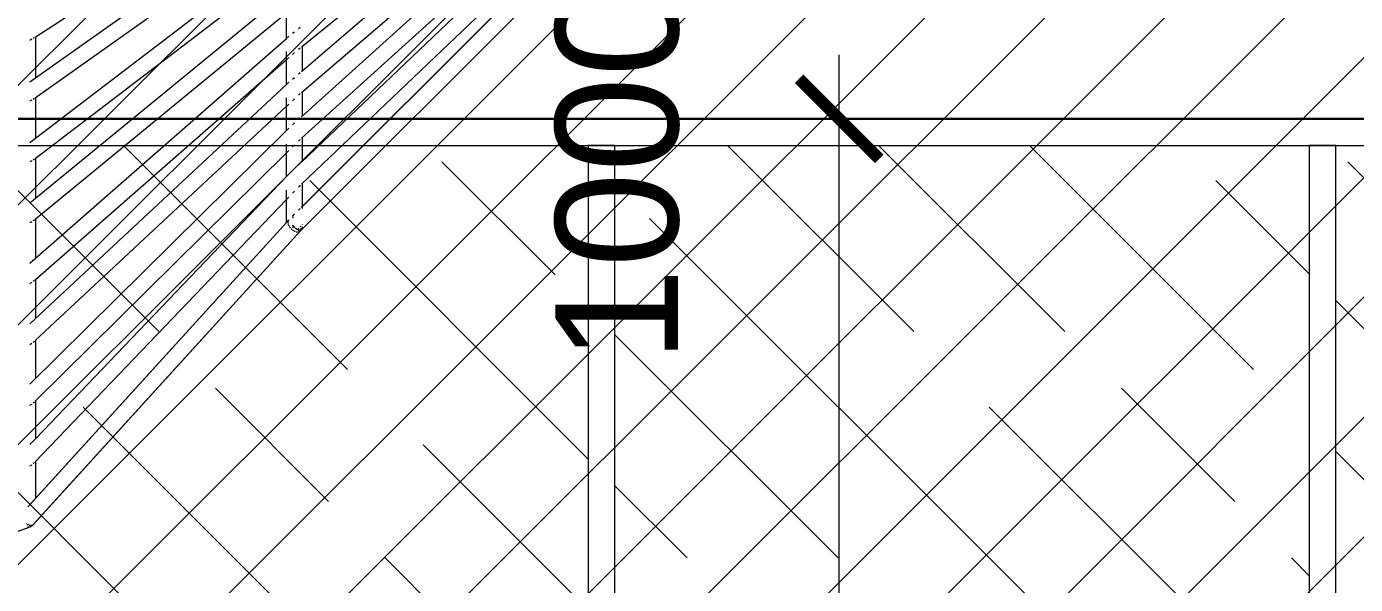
# Model space of a CAD drawing. Header units: millimetres. Extents: x 886808 to 1650903, y -1008069 to 230892.
# Drawn here: x 1020020 to 1022509, y -356483 to -355437 of the extents above; entities that cross this region are included whole.
import ezdxf

# ---------------------------------------------------------------- set-up
doc = ezdxf.new("R2010")
doc.units = ezdxf.units.MM
doc.linetypes.add('ACAD_ISO07W100', pattern=[3, 0, -3])
doc.layers.get('0').update_dxf_attribs({"lineweight": 0})
for name, color, linetype, lineweight in [('03- Net Cua- 153', 153, 'Continuous', 9), ('A-Wall', 113, 'Continuous', 30), ('A_Dim', 8, 'Continuous', 5)]:
    doc.layers.add(name, color=color, linetype=linetype, lineweight=lineweight)
doc.styles.add('TIÊU ĐỀ', font='arial.ttf', dxfattribs={"height": 230})
doc.dimstyles.new('1-100', dxfattribs={"dimtxt": 230, "dimasz": 150, "dimexe": 150, "dimexo": 300, "dimgap": 90, "dimtad": 1, "dimdec": 0, "dimrnd": 5, "dimzin": 0, "dimtxsty": 'TIÊU ĐỀ', "dimblk": 'ARCHTICK', "dimcen": 100, "dimdle": 120, "dimclrd": 256, "dimclre": 256, "dimclrt": 2, "dimadec": 0, "dimazin": 0, "dimtfac": 1, "dimtdec": 0, "dimtix": 1, "dimtmove": 1, "dimatfit": 3, "dimldrblk": 'OPEN30', "dimfxl": 900, "dimtolj": 1, "dimtzin": 0, "dimlwd": 13, "dimlwe": 13, "dimarcsym": 1})

# ---------------------------------------------------------------- blocks, each defined once
blk = doc.blocks.new('_ArchTick')
at = {"color": 0, "linetype": 'ByBlock', "const_width": 0.15}
blk.add_lwpolyline([(-0.5, -0.5), (0.5, 0.5)], dxfattribs=at)
blk = doc.blocks.new('*D674')
at = {"layer": 'A_Dim', "lineweight": 13, "transparency": 16777216}
for p, q in [((1021541.7, -356730.1), (1021541.7, -355490.1)), ((1021541, -355610.1), (1021391.7, -355610.1)), ((1021657.3, -356610.1), (1021691.7, -356610.1))]:
    blk.add_line(p, q, dxfattribs=at)
at = {"layer": 'Defpoints', "color": 0, "transparency": 16777216}
for p in [(1021541.7, -355610.1), (1021841, -355610.1), (1021357.3, -356610.1)]:
    blk.add_point(p, dxfattribs=at)
at = {"layer": 'A_Dim', "lineweight": 13, "transparency": 16777216, "xscale": 150, "yscale": 150, "zscale": 150}
for p, rotation in [((1021541.7, -355610.1), 90), ((1021541.7, -356610.1), 270)]:
    blk.add_blockref('_ArchTick', p, dxfattribs=dict(at, rotation=rotation))
at = {"layer": 'A_Dim', "color": 2, "transparency": 16777216, "insert": (1021126.8, -355710.1), "char_height": 230, "attachment_point": 5, "rotation": 90, "style": 'TIÊU ĐỀ'}
blk.add_mtext('\\A1;1000', dxfattribs=at)
blk = doc.blocks.new('_Open30')
at = {"color": 0, "linetype": 'ByBlock', "lineweight": -2}
for p, q in [((-1, 0.268), (0, 0)), ((0, 0), (-1, -0.268)), ((0, 0), (-1, 0))]:
    blk.add_line(p, q, dxfattribs=at)
blk = doc.blocks.new('A$C62D649C3')
at = {"transparency": 33554636}
for p, q in [((5313.1, 4185.2), (5787.1, 4569.8)), ((5313.1, 4138.9), (5787.1, 4545.8)), ((4814.1, 4203.3), (5285.1, 4510.4)), ((5313.1, 4099.4), (5787.1, 4506.3)), ((5313.1, 4054), (5787.1, 4483.2)), ((4803.9, 4119.1), (5285.1, 4459.7)), ((5313.1, 4013.6), (5787.1, 4442.8)), ((4814.1, 4089.6), (5285.1, 4423)), ((5313.1, 3969), (5787.1, 4420.7)), ((4803.9, 4005.8), (5285.1, 4373.4)), ((5313.1, 3927.7), (5787.1, 4379.4)), ((5313.1, 3884.2), (5787.1, 4358.2)), ((5313.1, 3884), (5787.1, 4358.1)), ((4814.1, 3975.8), (5285.1, 4335.7)), ((5311.2, 3840), (5809.5, 4338.2)), ((5311.4, 3840.2), (5809, 4337.8)), ((4803.9, 3892.6), (5285.1, 4287.1)), ((5285.1, 4199.6), (5285.1, 4262.6)), ((4814.1, 3862.1), (5285.1, 4248.3)), ((5296.2, 4210.2), (5300.1, 4213.3)), ((5307.6, 4219.4), (5310.7, 4221.9)), ((4803.9, 3779.3), (5285.1, 4200.8)), ((4804.9, 4197.6), (4803.9, 4197.4)), ((4807.6, 4199), (4804.9, 4197.6)), ((4810.7, 4201.1), (4813.1, 4202.6)), ((4815.1, 4127), (4815.1, 4203.9)), ((5285.6, 4201.2), (5289.5, 4204.6)), ((5307.6, 4180.6), (5309.6, 4182.4)), ((5309.6, 4182.4), (5310.7, 4183.3)), ((5315.1, 4140.6), (5315.1, 4186.9)), ((4814, 3748.3), (5285.1, 4160.9)), ((5285.1, 4113.4), (5285.1, 4176)), ((5285.6, 4161.4), (5289.5, 4164.8)), ((5296.2, 4170.7), (5300.1, 4174.1)), ((5307.6, 4134.2), (5310.7, 4136.9)), ((4803.9, 3666.1), (5285.1, 4114.5)), ((5285.6, 4115), (5289.5, 4118.6)), ((5296.2, 4124.4), (5300.1, 4127.7)), ((4805.1, 4083.6), (4803.9, 4083.5)), ((4807.6, 4085), (4805.1, 4083.6)), ((4810.7, 4087.1), (4813.1, 4088.8)), ((4815.1, 4014.3), (4815.1, 4090.3)), ((5285.1, 4027.2), (5285.1, 4089.4)), ((5296.2, 4083.9), (5300.1, 4087.5)), ((5307.6, 4094.5), (5309.8, 4096.6)), ((5309.8, 4096.6), (5310.7, 4097.4)), ((5315.1, 4055.8), (5315.1, 4101.1)), ((4814, 3634.5), (5285.1, 4073.6)), ((5285.6, 4074), (5289.5, 4077.7)), ((5285.6, 4028.7), (5289.5, 4032.5)), ((5296.2, 4038.7), (5300.1, 4042.2)), ((5307.6, 4049), (5310.7, 4051.8)), ((4803.9, 3552.8), (5285.1, 4028.2)), ((5307.6, 4008.4), (5310, 4010.8)), ((5310, 4010.8), (5310.7, 4011.4)), ((5315.1, 3970.9), (5315.1, 4015.4)), ((4814, 3520.7), (5285.1, 3986.2)), ((5285.1, 3941), (5285.1, 4002.8)), ((5285.6, 3986.7), (5289.5, 3990.5)), ((5296.2, 3997.2), (5300.1, 4001)), ((4805.3, 3969.7), (4803.9, 3969.5)), ((4807.6, 3971), (4805.3, 3969.7)), ((4810.7, 3973.2), (4813.1, 3975)), ((4815.1, 3901.7), (4815.1, 3976.6)), ((5307.6, 3963.8), (5310.7, 3966.7)), ((4815.1, 3451.2), (5285.1, 3941.9)), ((5285.6, 3942.4), (5289.5, 3946.5)), ((5296.2, 3952.9), (5300.1, 3956.6)), ((5285.1, 3855.6), (5285.1, 3916.2)), ((5296.2, 3910.4), (5300.1, 3914.4)), ((5307.6, 3922.3), (5310.2, 3925)), ((5310.2, 3925), (5310.7, 3925.5)), ((5315.1, 3886.1), (5315.1, 3929.7)), ((4813.9, 3406.9), (5285.1, 3898.8)), ((5285.6, 3899.3), (5289.5, 3903.4)), ((5313.1, 3884.1), (5315.1, 3886.1)), ((5315.1, 3881.9), (5315.1, 3884.7)), ((4810.7, 3859.3), (4813.1, 3861.3)), ((4815.1, 3789.1), (4815.1, 3862.9)), ((5285.6, 3856.3), (5288.9, 3859.9)), ((5285.6, 3856.2), (5288.8, 3859.7)), ((5288, 3858.5), (5287.8, 3857.6)), ((5288.2, 3858.8), (5288, 3858.5)), ((5288.8, 3859.7), (5289.4, 3860.3)), ((5289, 3860), (5288.8, 3859.7)), ((5288.8, 3859.7), (5288.8, 3859.7)), ((5288.8, 3859.7), (5288.8, 3859.6)), ((5288.9, 3860), (5289.1, 3860.1)), ((5288.9, 3860), (5288.9, 3859.9)), ((5289.1, 3860.1), (5289, 3860)), ((5289.3, 3860.4), (5289.1, 3860.2)), ((5289.4, 3860.3), (5289.1, 3860.1)), ((5289.5, 3860.6), (5289.3, 3860.4)), ((5289.5, 3860.5), (5289.3, 3860.4)), ((5289.3, 3860.4), (5289.3, 3860.4)), ((5289.4, 3860.3), (5289.5, 3860.4)), ((5289.4, 3860.3), (5289.5, 3860)), ((5296.2, 3867.3), (5300.1, 3871.2)), ((5296.2, 3867.2), (5300.1, 3871.1)), ((5296.2, 3867.2), (5300.1, 3871.1)), ((5297.8, 3864.7), (5296.2, 3864.5)), ((5307.6, 3878.7), (5310.7, 3881.8)), ((5307.6, 3878.6), (5310.7, 3881.7)), ((5307.6, 3878.6), (5310.7, 3881.7)), ((4800.7, 3322.9), (5285.1, 3855.6)), ((4805.5, 3855.8), (4803.9, 3855.6)), ((4807.6, 3856.9), (4805.5, 3855.8)), ((4809, 3287.7), (5310.4, 3839.2)), ((4811.3, 3290.1), (5310.7, 3839.4)), ((4815.1, 3338.8), (5285.1, 3855.8)), ((5285.1, 3855.4), (5285.1, 3855.6)), ((5285.1, 3855), (5285.1, 3855.4)), ((5287.6, 3856.4), (5287.5, 3856)), ((5287.5, 3856), (5287.6, 3855)), ((5287.8, 3853.6), (5287.9, 3853.1)), ((5287.9, 3853.1), (5288.3, 3852)), ((5288.9, 3850.5), (5289.1, 3850)), ((5289.1, 3850), (5289.8, 3848.9)), ((5289.1, 3850), (5290.1, 3850)), ((5290.8, 3847.4), (5291.1, 3846.9)), ((5291.1, 3846.9), (5292, 3845.9)), ((5293.2, 3844.5), (5293.7, 3844)), ((5293.7, 3844), (5294.7, 3843.2)), ((5295.5, 3850), (5296.8, 3850)), ((5296.2, 3851), (5297.1, 3850)), ((5296.2, 3845.8), (5298.7, 3848.5)), ((5296.2, 3845.8), (5298.7, 3848.5)), ((5296.2, 3841.9), (5296.7, 3841.5)), ((5296.7, 3841.5), (5297.8, 3840.9)), ((5297.1, 3850), (5297.3, 3849.9)), ((5297.4, 3849.7), (5299.9, 3847.2)), ((5299.4, 3839.9), (5299.9, 3839.6)), ((5299.9, 3847.2), (5300.2, 3847)), ((5299.9, 3839.6), (5301, 3839.2)), ((5301.4, 3845.8), (5302.7, 3844.6)), ((5302.7, 3844.6), (5302.8, 3844.5)), ((5302.7, 3838.6), (5303.2, 3838.4)), ((5303, 3844.4), (5305.3, 3842.4)), ((5303.2, 3838.4), (5304.2, 3838.3)), ((5305.3, 3842.4), (5305.5, 3842.2)), ((5305.7, 3838.1), (5306.2, 3838)), ((5306.2, 3838), (5307.1, 3838.1)), ((5306.5, 3843.6), (5306.7, 3843.4)), ((5306.5, 3841.5), (5307.5, 3840.7)), ((5307.5, 3840.7), (5307.6, 3840.7)), ((5307.8, 3844.6), (5307.6, 3844.8)), ((5307.7, 3840.6), (5309.3, 3839.7)), ((5307.8, 3844.5), (5307.8, 3844.6)), ((5308.4, 3838.4), (5308.8, 3838.4)), ((5310.6, 3839.5), (5308.6, 3841.5)), ((5308.8, 3838.4), (5309.5, 3838.8)), ((5309.3, 3839.7), (5310.4, 3839.3)), ((5310.5, 3840.7), (5309.5, 3842.3)), ((5310, 3839.1), (5310.1, 3839.2)), ((5310.1, 3839.2), (5310.4, 3839.3)), ((5310.1, 3839.2), (5310.3, 3839.3)), ((5310.3, 3839.3), (5310.6, 3839.5)), ((5310.4, 3839.3), (5310.4, 3839.4)), ((5310.5, 3839.4), (5310.4, 3839.4)), ((5310.4, 3839.3), (5310.4, 3839.2)), ((5310.8, 3839.7), (5310.5, 3840.7)), ((5310.5, 3839.4), (5310.6, 3839.5)), ((5310.5, 3839.4), (5310.5, 3839.4)), ((5310.6, 3839.5), (5310.7, 3839.6)), ((5310.6, 3839.5), (5310.8, 3839.6)), ((5310.6, 3839.5), (5310.7, 3839.6)), ((5310.6, 3839.5), (5310.6, 3839.5)), ((5310.7, 3839.6), (5310.8, 3839.7)), ((5310.7, 3839.4), (5310.8, 3839.6)), ((5310.8, 3839.7), (5311.2, 3840)), ((5310.8, 3839.7), (5310.8, 3839.7)), ((5310.8, 3839.6), (5310.9, 3839.6)), ((5311.1, 3847.8), (5310.9, 3848.1)), ((5310.9, 3839.6), (5311.2, 3840)), ((5310.9, 3839.6), (5311, 3839.9)), ((5311, 3839.9), (5311.2, 3840)), ((5311.2, 3840), (5311.3, 3840.2)), ((5311.2, 3840.1), (5311.3, 3840.2)), ((5311.2, 3840), (5311.2, 3840.1)), ((5311.3, 3840.2), (5311.4, 3840.2)), ((5311.4, 3840.4), (5312.1, 3841.8)), ((5311.4, 3840.3), (5311.4, 3840.4)), ((5311.4, 3840.2), (5311.4, 3840.3)), ((5311.7, 3848.4), (5311.5, 3848.7)), ((5311.5, 3840.6), (5313.1, 3842.5)), ((5311.5, 3840.6), (5312.2, 3841.5)), ((5312.2, 3844.2), (5312, 3844.9)), ((5312.1, 3841.8), (5312.2, 3844.2)), ((5312.2, 3841.5), (5312.6, 3844)), ((5312.6, 3844), (5312.5, 3845.3)), ((5312.8, 3850), (5313.3, 3850)), ((5313.1, 3842.5), (5314.6, 3846.1)), ((5314.6, 3846.1), (5314.8, 3847.6)), ((5314.9, 3851.6), (5314.8, 3852)), ((5315.1, 3851.8), (5315.1, 3852.2)), ((4803.9, 3741.6), (4805.7, 3741.9)), ((4807.6, 3742.9), (4805.7, 3741.9)), ((4810.7, 3745.4), (4813.1, 3747.5)), ((4815.1, 3676.4), (4815.1, 3749.2)), ((4815.1, 3563.8), (4815.1, 3635.5)), ((4803.9, 3627.5), (4805.9, 3628)), ((4807.6, 3628.9), (4805.9, 3628)), ((4810.7, 3631.4), (4813.1, 3633.6)), ((4803.9, 3513.5), (4806.1, 3514.1)), ((4807.6, 3514.9), (4806.1, 3514.1)), ((4810.7, 3517.5), (4813.1, 3519.8)), ((4815.1, 3451.2), (4815.1, 3521.8)), ((4803.9, 3439.6), (4815.1, 3451.2)), ((4803.9, 3399.5), (4806.2, 3400.2)), ((4807.6, 3400.9), (4806.2, 3400.2)), ((4810.7, 3403.5), (4813.1, 3406)), ((4815.1, 3338.8), (4815.1, 3408.1)), ((4803.9, 3326.6), (4815.1, 3338.8)), ((4803.4, 3326), (4803.9, 3326.6)), ((4529.7, 3185.7), (4804.7, 3285.7)), ((4798.1, 3291.9), (4798.2, 3291.8)), ((4798.2, 3291.8), (4798.5, 3291.7)), ((4798.5, 3291.7), (4798.6, 3291.6)), ((4799.4, 3289.9), (4799.9, 3289.6)), ((4799.7, 3285.5), (4801.3, 3285.2)), ((4799.9, 3289.6), (4801, 3289.2)), ((4801.2, 3290.1), (4801.4, 3290)), ((4801.4, 3290), (4801.8, 3289.8)), ((4802.7, 3288.6), (4803.2, 3288.4)), ((4803.1, 3285.5), (4804.7, 3285.7)), ((4803.2, 3288.4), (4804.2, 3288.3)), ((4804.2, 3288.9), (4804.5, 3288.9)), ((4804.5, 3288.9), (4805, 3288.8)), ((4804.7, 3285.7), (4804.8, 3285.8)), ((4804.8, 3285.8), (4806.4, 3286.3)), ((4805.7, 3288.1), (4806.2, 3288)), ((4806.2, 3288), (4807.1, 3288.1)), ((4809, 3287.7), (4806.4, 3286.3)), ((4807, 3288.5), (4807.3, 3288.5)), ((4807.3, 3288.5), (4807.7, 3288.5)), ((4808.4, 3288.4), (4808.8, 3288.4)), ((4808.8, 3288.4), (4809.5, 3288.8)), ((4809.3, 3288.8), (4809.5, 3288.8)), ((4809.5, 3288.8), (4809.6, 3288.9)), ((4809.6, 3288.9), (4810, 3289.1)), ((4810.6, 3289.4), (4810.9, 3289.6)), ((4810.9, 3289.6), (4811.2, 3290)), ((4811.2, 3290), (4811.3, 3290.1)), ((4811.2, 3290), (4811.2, 3290)), ((4801.3, 3285.2), (4801.5, 3285.2))]:
    blk.add_line(p, q, dxfattribs=at)

msp = doc.modelspace()

# ---------------------------------------------------------------- hatches: boundary and pattern name
at = {"layer": 'A_Dim', "transparency": 33554457}
h = msp.add_hatch(dxfattribs=at)
h.set_pattern_fill('ANSI31', color=256, scale=50)
h.paths.add_polyline_path([(1057771.5, -351410.1), (1012052.5, -351410.1), (1012052.5, -360423), (1057771.5, -360423)])
at = {"layer": 'A_Dim', "transparency": 33554534}
h = msp.add_hatch(dxfattribs=at)
h.set_pattern_fill('GOST_WOOD', color=256, scale=100, angle=45)
h.set_pattern_definition([(135, (-400027.74, -219820.46), (424.26407, 424.26407), [1000, -200]), (135, (-399744.9, -219820.46), (424.26407, 424.26407), [600, -150, 300, -150]), (135, (-399391.34, -219891.2), (424.26407, 424.26407), [1000, -200])])
h.paths.add_polyline_path([(1028121.8, -356610.1), (1026796.8, -356610.1), (1026796.8, -359160.1), (1028121.8, -359160.1)])
h.paths.add_polyline_path([(1026746.8, -356610.1), (1025421.8, -356610.1), (1025421.8, -359160.1), (1026746.8, -359160.1)])
h.paths.add_polyline_path([(1021071.8, -356610.1), (1019771.8, -356610.1), (1019771.8, -359160.1), (1021071.8, -359160.1)])
h.paths.add_polyline_path([(1021071.8, -356560.1), (1021071.8, -355660.1), (1019771.8, -355660.1), (1019771.8, -356560.1)])
h.paths.add_polyline_path([(1021121.8, -359160.1), (1022421.8, -359160.1), (1022421.8, -356610.1), (1021121.8, -356610.1)])
h.paths.add_polyline_path([(1022421.8, -356560.1), (1022421.8, -355660.1), (1021121.8, -355660.1), (1021121.8, -356560.1)])
h.paths.add_polyline_path([(1023771.8, -356560.1), (1023771.8, -355660.1), (1022471.8, -355660.1), (1022471.8, -356560.1)])
h.paths.add_polyline_path([(1023771.8, -356610.1), (1022471.8, -356610.1), (1022471.8, -359160.1), (1023771.8, -359160.1)])
h.paths.add_polyline_path([(1025121.8, -356610.1), (1023821.8, -356610.1), (1023821.8, -359160.1), (1025121.8, -359160.1)])
h.paths.add_polyline_path([(1023821.8, -355660.1), (1023821.8, -356560.1), (1025121.8, -356560.1), (1025121.8, -355660.1)])
h.paths.add_polyline_path([(1025421.8, -355660.1), (1025421.8, -356560.1), (1026746.8, -356560.1), (1026746.8, -355660.1)])
h.paths.add_polyline_path([(1026796.8, -355660.1), (1026796.8, -356560.1), (1028121.8, -356560.1), (1028121.8, -355660.1)])
h.paths.add_polyline_path([(1028171.8, -355660.1), (1028171.8, -356560.1), (1029496.8, -356560.1), (1029496.8, -355660.1)])
h.paths.add_polyline_path([(1030871.8, -356560.1), (1030871.8, -355660.1), (1029546.8, -355660.1), (1029546.8, -356560.1)])
h.paths.add_polyline_path([(1029546.8, -359160.1), (1030871.8, -359160.1), (1030871.8, -356610.1), (1029546.8, -356610.1)])
h.paths.add_polyline_path([(1029496.8, -356610.1), (1028171.8, -356610.1), (1028171.8, -359160.1), (1029496.8, -359160.1)])
h.paths.add_polyline_path([(1031171.8, -356610.1), (1031171.8, -359160.1), (1032216.8, -359160.1), (1032216.8, -356610.1)])
h.paths.add_polyline_path([(1031171.8, -355660.1), (1031171.8, -356560.1), (1032216.8, -356560.1), (1032216.8, -355660.1)])
h.paths.add_polyline_path([(1032266.8, -355660.1), (1032266.8, -356560.1), (1035526.8, -356560.1), (1035526.8, -355660.1)])
h.paths.add_polyline_path([(1036621.8, -356560.1), (1036621.8, -355660.1), (1035576.8, -355660.1), (1035576.8, -356560.1)])
h.paths.add_polyline_path([(1036621.8, -356610.1), (1035576.8, -356610.1), (1035576.8, -359160.1), (1036621.8, -359160.1)])
h.paths.add_polyline_path([(1037966.8, -356560.1), (1037966.8, -355660.1), (1036921.8, -355660.1), (1036921.8, -356560.1)])
h.paths.add_polyline_path([(1036921.8, -359160.1), (1037966.8, -359160.1), (1037966.8, -356610.1), (1036921.8, -356610.1)])
h.paths.add_polyline_path([(1041276.8, -356560.1), (1041276.8, -355660.1), (1038016.8, -355660.1), (1038016.8, -356560.1)])
h.paths.add_polyline_path([(1042371.8, -356560.1), (1042371.8, -355660.1), (1041326.8, -355660.1), (1041326.8, -356560.1)])
h.paths.add_polyline_path([(1041326.8, -359160.1), (1042371.8, -359160.1), (1042371.8, -356610.1), (1041326.8, -356610.1)])
h.paths.add_polyline_path([(1045021.8, -356610.1), (1045846.7, -356610.1), (1045846.7, -359210.1), (1045021.8, -359210.1)], flags=16)
h.paths.add_polyline_path([(1045021.8, -356610.1), (1044246.9, -356610.1), (1044246.9, -359210.1), (1045021.8, -359210.1)], flags=16)
h.paths.add_polyline_path([(1042621.8, -359210.1), (1047421.8, -359210.1), (1047421.8, -355610.1), (1042621.8, -355610.1)])

# ---------------------------------------------------------------- linework, layer by layer
at = {"layer": '03- Net Cua- 153', "linetype": 'Continuous', "transparency": 33554636}
for points in [[(1019721.8, -355610.1), (1025171.8, -355610.1), (1025171.8, -359210.1), (1019721.8, -359210.1)], [(1019771.8, -355660.1), (1025121.8, -355660.1), (1025121.8, -359160.1), (1019771.8, -359160.1)]]:
    msp.add_lwpolyline(points, close=True, dxfattribs=at)
at = {"layer": '03- Net Cua- 153', "linetype": 'Continuous', "transparency": 33554636, "elevation": 0}
for points in [[(1021121.8, -355660.1), (1021071.8, -355660.1), (1021071.8, -359160.1), (1021121.8, -359160.1)], [(1022471.8, -355660.1), (1022421.8, -355660.1), (1022421.8, -359160.1), (1022471.8, -359160.1)]]:
    msp.add_lwpolyline(points, close=True, dxfattribs=at)
at = {"layer": 'A-Wall', "transparency": 33554636}
msp.add_lwpolyline([(1047421.8, -355610.1), (1019521.8, -355610.1), (1019521.8, -355060.1)], dxfattribs=at)

# ---------------------------------------------------------------- block references
at = {"layer": 'A_Dim', "linetype": 'ACAD_ISO07W100', "transparency": 33554534}
msp.add_blockref('A$C62D649C3', (1015221.7, -359660.1), dxfattribs=at)

# ---------------------------------------------------------------- dimensions: what is measured, and where the dimension line sits
at = {"layer": 'A_Dim', "transparency": 33554636}
dim = msp.add_linear_dim(base=(1021541.7, -355610.1), p1=(1021357.3, -356610.1), p2=(1021841, -355610.1), angle=90, dimstyle='1-100', override={"dimscale": 1}, dxfattribs=at)
dim.commit()
dim.dimension.update_dxf_attribs({"geometry": '*D674', "text_midpoint": (1021334.2, -355710.1), "dimtype": 160})

doc.saveas('drawing.dxf')
